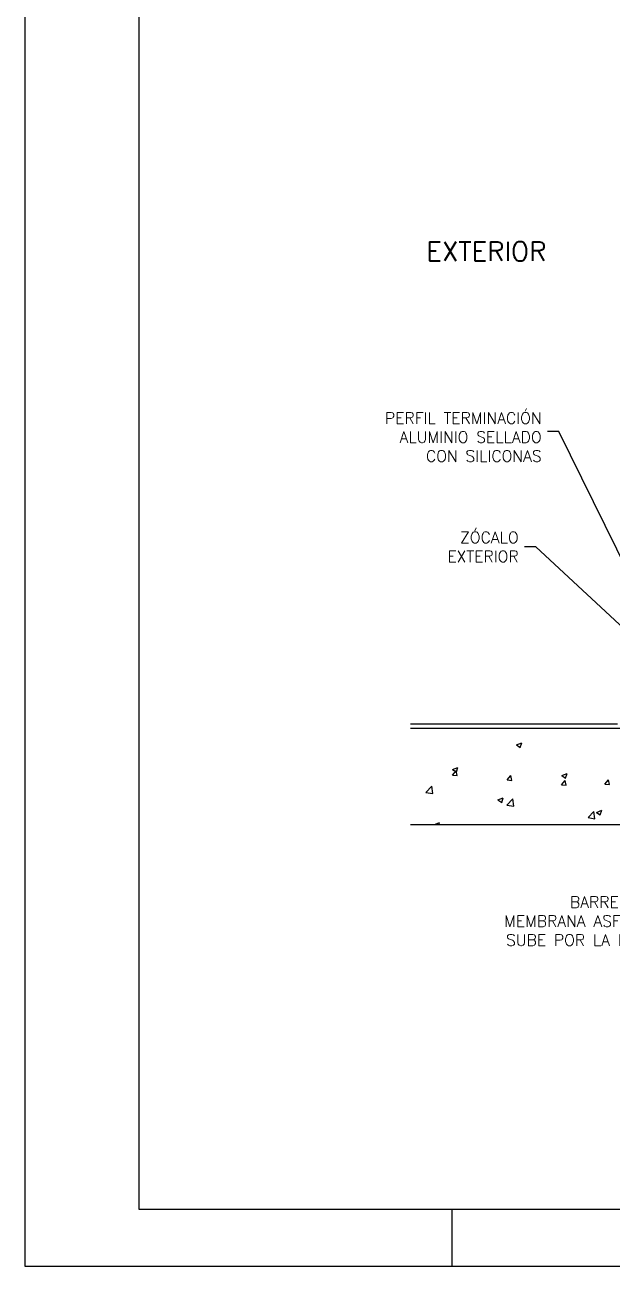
# Model space of a CAD drawing. Extents: x 20 to 15395, y -28849 to -19999.
# Drawn here: x 20 to 1567, y -28849 to -25579 of the extents above; entities that cross this region are included whole.
import ezdxf

# ---------------------------------------------------------------- set-up
doc = ezdxf.new("R2010")
doc.units = 0
doc.header["$LTSCALE"] = 0.1
doc.header["$MEASUREMENT"] = 0
for name, color, linetype in [('FI', 2, 'CONTINUOUS'), ('GR', 9, 'CONTINUOUS'), ('MA', 15, 'CONTINUOUS'), ('MF', 8, 'CONTINUOUS'), ('TX', 13, 'CONTINUOUS')]:
    doc.layers.add(name, color=color, linetype=linetype)
doc.styles.add('ROMANS', font='romans')
doc.styles.get("Standard").update_dxf_attribs({"font": 'ITALIC'})
doc.dimstyles.get("Standard").update_dxf_attribs({"dimtxt": 0.18, "dimasz": 0.18, "dimexe": 0.18, "dimexo": 0.0625, "dimgap": 0.09, "dimtad": 0, "dimtih": 1, "dimtoh": 1, "dimdec": 4, "dimzin": 0, "dimdsep": 46, "dimtxsty": 'Standard', "dimcen": 0.09, "dimadec": 0, "dimazin": 0, "dimtfac": 1, "dimtdec": 4, "dimtofl": 0, "dimtmove": 0, "dimatfit": 3, "dimfxl": 1, "dimtolj": 1, "dimtzin": 0, "dimarcsym": 0})

msp = doc.modelspace()

# ---------------------------------------------------------------- linework, layer by layer
at = {"layer": 'FI'}
for p, q in [((20.1, -19999.1), (20.1, -28849.1)), ((1145.1, -28699.1), (1145.1, -28849.1)), ((20.1, -28849.1), (15395.1, -28849.1))]:
    msp.add_line(p, q, dxfattribs=at)
at = {"layer": 'GR'}
for p, q in [((1035.6, -27420.9), (1581, -27420.9)), ((1692.5, -27432.9), (1035.6, -27432.9)), ((1035.6, -27685.4), (6357.3, -27685.4))]:
    msp.add_line(p, q, dxfattribs=at)
at = {"layer": 'MA'}
for p, q in [((320.1, -20149.1), (320.1, -28699.1)), ((320.1, -28699.1), (15245.1, -28699.1))]:
    msp.add_line(p, q, dxfattribs=at)
at = {"layer": 'MF'}
for p, q in [((1314.8, -27476.1), (1328.8, -27470.7)), ((1314.8, -27476.1), (1324.7, -27482.8)), ((1324.7, -27482.8), (1328.7, -27470.7)), ((1146.7, -27540.6), (1160.7, -27535.2)), ((1146.7, -27540.6), (1156.7, -27547.3)), ((1146.9, -27555.8), (1156.5, -27544.3)), ((1146.9, -27555.8), (1158.8, -27556.9)), ((1158.8, -27556.9), (1156.5, -27544.3)), ((1156.6, -27547.3), (1160.7, -27535.2)), ((1290.3, -27568.4), (1300, -27556.9)), ((1302.3, -27569.4), (1300, -27556.9)), ((1434.1, -27556.6), (1448.2, -27551.2)), ((1434.1, -27556.6), (1444.1, -27563.3)), ((1444.1, -27563.3), (1448.1, -27551.2)), ((1076.6, -27601.4), (1092.2, -27585.1)), ((1094.3, -27604.1), (1092.1, -27585.1)), ((1290.3, -27568.4), (1302.3, -27569.4)), ((1433.8, -27580.9), (1443.4, -27569.4)), ((1433.8, -27580.9), (1445.8, -27582)), ((1445.7, -27582), (1443.4, -27569.4)), ((1547.7, -27579.4), (1557.4, -27567.9)), ((1547.7, -27579.4), (1559.7, -27580.5)), ((1559.7, -27580.5), (1557.4, -27567.9)), ((1076.6, -27601.4), (1094.4, -27604.1)), ((1266.1, -27621.1), (1280.1, -27615.7)), ((1266.1, -27621.1), (1276.1, -27627.8)), ((1276, -27627.8), (1280.1, -27615.7)), ((1290, -27634.5), (1305.6, -27618.3)), ((1307.8, -27637.2), (1305.6, -27618.3)), ((1290, -27634.5), (1307.8, -27637.2)), ((1503.5, -27667.6), (1519.1, -27651.4)), ((1521.2, -27670.3), (1519, -27651.4)), ((1525.6, -27653.6), (1539.6, -27648.2)), ((1525.6, -27653.6), (1535.6, -27660.3)), ((1535.5, -27660.3), (1539.6, -27648.2)), ((1098.7, -27685.4), (1112.1, -27680.2)), ((1110.3, -27685.4), (1112, -27680.2)), ((1503.5, -27667.6), (1521.3, -27670.3))]:
    msp.add_line(p, q, dxfattribs=at)

# ---------------------------------------------------------------- texts
at = {"layer": 'GR', "insert": (1235.6, -26150.6), "char_height": 50.54, "attachment_point": 2, "style": 'ROMANS'}
msp.add_mtext('EXTERIOR', dxfattribs=at)
at = {"layer": 'TX', "char_height": 30, "style": 'ROMANS'}
for s, insert, attachment_point in [('PERFIL TERMINACIÓN \\PALUMINIO SELLADO \\PCON SILICONAS', (1381.3, -26665.1), 6), ('ZÓCALO \\PEXTERIOR', (1320.7, -26954.6), 6), ('BARRERA DE VAPOR REALIZADA CON\\PMEMBRANA ASFÁLTICA DE 4mm DE ESPESOR\\PSUBE POR LA PARED FORMANDO UNA BATEA', (2186.2, -27875), 3)]:
    msp.add_mtext(s, dxfattribs=dict(at, insert=insert, attachment_point=attachment_point))

# ---------------------------------------------------------------- leaders
at = {"layer": 'TX', "annotation_type": 0, "has_hookline": 1, "hookline_direction": 1}
for points, text_width in [([(1678.3, -27162.7), (1426.3, -26650.1), (1396.3, -26650.1)], 452.9), ([(1635.4, -27204.6), (1365.7, -26954.6), (1335.7, -26954.6)], 198.6)]:
    msp.add_leader(points, dimstyle='Standard', override={"dimtxt": 30, "dimasz": 30, "dimgap": 15, "dimtad": 0, "dimtih": 0, "dimdec": 0, "dimtxsty": 'ROMANS', "dimtdec": 0, "dimtix": 1, "dimtmove": 2}, dxfattribs=dict(at, text_width=text_width))

doc.saveas('drawing.dxf')
